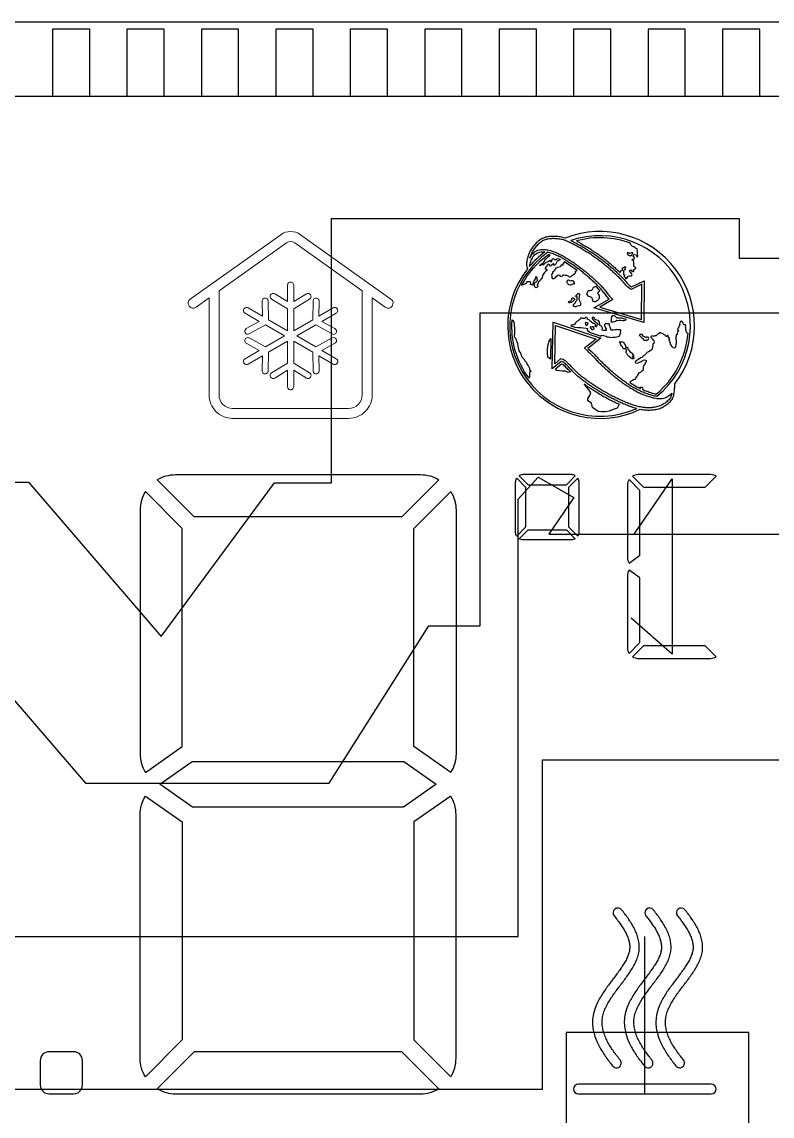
# Model space of a CAD drawing. Header units: millimetres. Extents: x 38 to 574, y 164 to 344.
# Drawn here: x 455.06 to 475.22, y 196.51 to 225.91 of the extents above; entities that cross this region are included whole.
import ezdxf

# ---------------------------------------------------------------- set-up
doc = ezdxf.new("R2010")
doc.units = ezdxf.units.MM
doc.header["$LTSCALE"] = 3
doc.layers.get('0').update_dxf_attribs({"linetype": 'CONTINUOUS'})
doc.layers.add('C', color=1, linetype='CONTINUOUS')
doc.layers.add('DWG', color=7, linetype='CONTINUOUS')

msp = doc.modelspace()

# ---------------------------------------------------------------- linework, layer by layer
msp.add_line((414.137, 223.912), (490.637, 223.912))
for points in [[(414.137, 181.412), (414.137, 225.912), (490.637, 225.912), (490.637, 181.412)], [(455.887, 225.712), (455.887, 223.912), (456.887, 223.912), (456.887, 225.712)], [(457.887, 225.712), (457.887, 223.912), (458.887, 223.912), (458.887, 225.712)], [(459.887, 225.712), (459.887, 223.912), (460.887, 223.912), (460.887, 225.712)], [(461.887, 225.712), (461.887, 223.912), (462.887, 223.912), (462.887, 225.712)], [(463.887, 225.712), (463.887, 223.912), (464.887, 223.912), (464.887, 225.712)], [(465.887, 225.712), (465.887, 223.912), (466.887, 223.912), (466.887, 225.712)], [(467.887, 225.712), (467.887, 223.912), (468.887, 223.912), (468.887, 225.712)], [(469.887, 225.712), (469.887, 223.912), (470.887, 223.912), (470.887, 225.712)], [(471.887, 225.712), (471.887, 223.912), (472.887, 223.912), (472.887, 225.712)], [(473.887, 225.712), (473.887, 223.912), (474.887, 223.912), (474.887, 225.712)]]:
    msp.add_lwpolyline(points, close=True)
at = {"layer": 'C', "color": 6}
for p, q in [((463.385, 213.527), (463.385, 220.631)), ((463.385, 220.631), (474.33, 220.631)), ((474.33, 220.631), (474.33, 219.563)), ((474.33, 219.563), (488.282, 219.563)), ((449.35, 213.539), (455.241, 213.539)), ((455.241, 213.539), (458.809, 209.395)), ((458.809, 209.395), (461.855, 213.527)), ((461.855, 213.527), (463.385, 213.527))]:
    msp.add_line(p, q, dxfattribs=at)
at = {"layer": 'C', "color": 4}
for p, q in [((467.373, 209.68), (467.373, 218.097)), ((467.373, 218.097), (488.182, 218.097)), ((453.089, 209.737), (456.772, 205.457)), ((463.32, 205.457), (466, 209.68)), ((466, 209.68), (467.373, 209.68)), ((456.772, 205.457), (463.32, 205.457))]:
    msp.add_line(p, q, dxfattribs=at)
at = {"layer": 'C'}
for p, q in [((468.397, 213.084), (468.936, 213.675)), ((468.936, 213.675), (469.896, 213.132)), ((471.511, 212.146), (472.531, 213.632)), ((472.531, 213.632), (472.531, 208.925)), ((468.397, 201.335), (468.397, 213.084)), ((469.896, 213.132), (469.219, 212.146)), ((469.219, 212.146), (475.653, 212.146)), ((472.531, 208.925), (471.437, 209.89)), ((434.385, 201.335), (468.397, 201.335))]:
    msp.add_line(p, q, dxfattribs=at)
at = {"layer": 'C', "color": 5}
for p, q in [((469.054, 197.23), (469.054, 206.083)), ((469.054, 206.083), (478.422, 206.083)), ((471.797, 197.106), (471.797, 201.335)), ((474.59, 198.752), (469.689, 198.752)), ((469.689, 198.752), (469.689, 195.91)), ((474.59, 194.855), (474.59, 198.752)), ((434.285, 197.23), (469.054, 197.23))]:
    msp.add_line(p, q, dxfattribs=at)
at = {"layer": 'DWG', "lineweight": 0}
for points in [[(464.825, 218.243), (464.474, 218.493), (464.474, 215.888, -0.414214), (463.843, 215.257), (460.724, 215.257, -0.414214), (460.093, 215.888), (460.093, 218.493), (459.743, 218.243, -1), (459.588, 218.461), (462.017, 220.193, -0.320007), (462.55, 220.193), (464.98, 218.461, -1)], [(464.207, 215.888), (464.207, 218.683), (462.395, 219.975, 0.320007), (462.172, 219.975), (460.36, 218.683), (460.36, 215.888, 0.414214), (460.724, 215.525), (463.843, 215.525, 0.414214)], [(463.507, 216.861), (463.124, 217.082), (463.475, 217.275, 1), (463.396, 217.418), (462.958, 217.178), (462.448, 217.472), (462.958, 217.767), (463.396, 217.526, 1), (463.475, 217.67), (463.124, 217.863), (463.507, 218.084, 1.030478), (463.425, 218.226), (463.042, 218.005), (463.05, 218.404, 1.021645), (462.886, 218.407), (462.876, 217.909), (462.366, 217.614), (462.366, 218.203), (462.793, 218.463, 1), (462.708, 218.603), (462.366, 218.395), (462.366, 218.837, 1.030478), (462.202, 218.837), (462.202, 218.395), (461.859, 218.603, 1), (461.774, 218.463), (462.202, 218.203), (462.202, 217.614), (461.692, 217.909), (461.681, 218.409, 1), (461.517, 218.405), (461.525, 218.005), (461.142, 218.226, 1.030478), (461.06, 218.084), (461.443, 217.863), (461.092, 217.67, 1), (461.171, 217.526), (461.609, 217.767), (462.119, 217.472), (461.609, 217.178), (461.171, 217.418, 1), (461.092, 217.275), (461.443, 217.082), (461.06, 216.861, 1.030478), (461.142, 216.718), (461.525, 216.94), (461.517, 216.539, 1), (461.681, 216.535), (461.692, 217.036), (462.202, 217.33), (462.202, 216.741), (461.774, 216.482, 1), (461.859, 216.341), (462.202, 216.549), (462.202, 216.107, 1.030478), (462.366, 216.107), (462.366, 216.549), (462.708, 216.342, 1.003444), (462.793, 216.482), (462.366, 216.741), (462.366, 217.33), (462.876, 217.036), (462.886, 216.535, 1), (463.05, 216.539), (463.042, 216.94), (463.425, 216.718, 1.030478)]]:
    msp.add_lwpolyline(points, format="xyb", close=True, dxfattribs=at)
at = {"layer": 'DWG'}
for points in [[(469.562, 220.126), (469.529, 220.133), (469.496, 220.138), (469.463, 220.142), (469.43, 220.145), (469.397, 220.147), (469.363, 220.148), (469.33, 220.148), (469.296, 220.147), (469.263, 220.145), (469.23, 220.142), (469.197, 220.137), (469.164, 220.131), (469.131, 220.123), (469.1, 220.113), (469.074, 220.103), (469.044, 220.089), (469.014, 220.073), (468.986, 220.055), (468.958, 220.036), (468.932, 220.016), (468.907, 219.994), (468.882, 219.972), (468.858, 219.948), (468.836, 219.923), (468.814, 219.898), (468.794, 219.871), (468.774, 219.844), (468.756, 219.816), (468.739, 219.788), (468.722, 219.759), (468.707, 219.729), (468.693, 219.699), (468.68, 219.668), (468.668, 219.637), (468.665, 219.629), (468.655, 219.597), (468.646, 219.565), (468.638, 219.532), (468.632, 219.499), (468.628, 219.466), (468.625, 219.433), (468.624, 219.4), (468.625, 219.366), (468.629, 219.333), (468.636, 219.3), (468.645, 219.273, 0.794375), (471.675, 215.503), (471.704, 215.498), (471.737, 215.494), (471.77, 215.489), (471.803, 215.486), (471.836, 215.484), (471.87, 215.482), (471.903, 215.482), (471.937, 215.482), (471.97, 215.484), (472.003, 215.486), (472.036, 215.49), (472.07, 215.494), (472.102, 215.5), (472.135, 215.508), (472.167, 215.517), (472.199, 215.527), (472.23, 215.539), (472.261, 215.552), (472.29, 215.567), (472.319, 215.583), (472.348, 215.6), (472.376, 215.618), (472.403, 215.638), (472.43, 215.658), (472.455, 215.68), (472.479, 215.703), (472.501, 215.728), (472.521, 215.755), (472.539, 215.783), (472.555, 215.813), (472.567, 215.843), (472.577, 215.875), (472.582, 215.9), (472.587, 215.933), (472.592, 215.966), (472.595, 215.999), (472.598, 216.033), (472.601, 216.066), (472.603, 216.099), (472.605, 216.133), (472.607, 216.166), (472.608, 216.19, 0.762052), (469.663, 220.1), (469.659, 220.101), (469.627, 220.111), (469.595, 220.119)], [(469.822, 220.031), (469.852, 220.017), (469.882, 220.002), (469.912, 219.986), (469.942, 219.971), (469.971, 219.955), (470.001, 219.94), (470.03, 219.924), (470.059, 219.908), (470.088, 219.891), (470.117, 219.875), (470.146, 219.858), (470.175, 219.841), (470.204, 219.824), (470.232, 219.806), (470.261, 219.789), (470.289, 219.771), (470.317, 219.753), (470.345, 219.735), (470.373, 219.717), (470.401, 219.698), (470.429, 219.68), (470.456, 219.661), (470.484, 219.642), (470.511, 219.622), (470.538, 219.603), (470.565, 219.583), (470.592, 219.564), (470.619, 219.544), (470.645, 219.523), (470.672, 219.503), (470.698, 219.482), (470.724, 219.462), (470.75, 219.441), (470.776, 219.42), (470.802, 219.399), (470.828, 219.377), (470.853, 219.356), (470.879, 219.334), (470.904, 219.312), (470.929, 219.29), (470.954, 219.268), (470.979, 219.245), (471.003, 219.223), (471.028, 219.2), (471.052, 219.178), (471.077, 219.155), (471.101, 219.132), (471.125, 219.108), (471.149, 219.085), (471.173, 219.062), (471.196, 219.038), (471.22, 219.014), (471.229, 219.005), (471.252, 218.98), (471.274, 218.955), (471.295, 218.93), (471.316, 218.904), (471.338, 218.878), (471.361, 218.854), (471.385, 218.831), (471.411, 218.81), (471.439, 218.792), (471.781, 218.958), (471.771, 217.83), (470.432, 218.231), (470.843, 218.463), (470.827, 218.48), (470.805, 218.505), (470.783, 218.531), (470.762, 218.557), (470.741, 218.583), (470.721, 218.609), (470.7, 218.635), (470.68, 218.662), (470.659, 218.688), (470.637, 218.713), (470.616, 218.739), (470.594, 218.764), (470.577, 218.781), (470.554, 218.805), (470.53, 218.829), (470.506, 218.852), (470.482, 218.876), (470.458, 218.899), (470.434, 218.921), (470.409, 218.944), (470.384, 218.966), (470.359, 218.989), (470.334, 219.011), (470.309, 219.033), (470.284, 219.055), (470.259, 219.076), (470.233, 219.098), (470.208, 219.119), (470.182, 219.141), (470.156, 219.162), (470.13, 219.183), (470.104, 219.204), (470.078, 219.224), (470.051, 219.245), (470.025, 219.265), (469.998, 219.286), (469.972, 219.306), (469.945, 219.325), (469.918, 219.345), (469.891, 219.364), (469.863, 219.384), (469.836, 219.403), (469.808, 219.422), (469.78, 219.44), (469.752, 219.458), (469.724, 219.476), (469.696, 219.494), (469.668, 219.512), (469.639, 219.529), (469.61, 219.546), (469.581, 219.562), (469.552, 219.578), (469.522, 219.594), (469.493, 219.609), (469.463, 219.624), (469.432, 219.638), (469.402, 219.652), (469.371, 219.665), (469.34, 219.677), (469.309, 219.688), (469.277, 219.699), (469.245, 219.708), (469.213, 219.717), (469.195, 219.721, 0.90576), (471.584, 215.523), (471.573, 215.525), (471.541, 215.534), (471.508, 215.543), (471.477, 215.553), (471.445, 215.564), (471.435, 215.567), (471.404, 215.578), (471.373, 215.59), (471.341, 215.602), (471.31, 215.614), (471.279, 215.626), (471.248, 215.639), (471.218, 215.652), (471.187, 215.665), (471.156, 215.679), (471.126, 215.692), (471.096, 215.706), (471.065, 215.72), (471.035, 215.734), (471.005, 215.749), (470.975, 215.764), (470.945, 215.779), (470.915, 215.794), (470.886, 215.809), (470.856, 215.824), (470.826, 215.84), (470.797, 215.856), (470.768, 215.872), (470.738, 215.888), (470.709, 215.904), (470.68, 215.921), (470.651, 215.938), (470.623, 215.954), (470.594, 215.971), (470.565, 215.989), (470.537, 216.006), (470.508, 216.024), (470.48, 216.041), (470.452, 216.059), (470.424, 216.077), (470.396, 216.096), (470.368, 216.114), (470.34, 216.133), (470.313, 216.152), (470.285, 216.171), (470.258, 216.19), (470.231, 216.209), (470.203, 216.229), (470.177, 216.248), (470.15, 216.268), (470.123, 216.288), (470.096, 216.309), (470.095, 216.31), (470.069, 216.331), (470.043, 216.352), (470.018, 216.374), (469.993, 216.396), (469.968, 216.418), (469.944, 216.441), (469.92, 216.465), (469.896, 216.488), (469.873, 216.512), (469.849, 216.536), (469.826, 216.56), (469.803, 216.584), (469.779, 216.607), (469.756, 216.631), (469.736, 216.652), (469.713, 216.676), (469.689, 216.7), (469.666, 216.723), (469.64, 216.745), (469.613, 216.764), (469.583, 216.78), (469.551, 216.788), (469.314, 216.586), (469.341, 217.841), (470.622, 217.411), (470.271, 217.137), (470.296, 217.115), (470.321, 217.093), (470.346, 217.071), (470.35, 217.067), (470.375, 217.044), (470.399, 217.021), (470.422, 216.998), (470.446, 216.974), (470.469, 216.95), (470.492, 216.926), (470.515, 216.902), (470.538, 216.877), (470.561, 216.853), (470.585, 216.829), (470.594, 216.82), (470.617, 216.797), (470.641, 216.773), (470.665, 216.75), (470.689, 216.726), (470.713, 216.703), (470.737, 216.68), (470.762, 216.658), (470.786, 216.635), (470.811, 216.613), (470.836, 216.59), (470.861, 216.568), (470.886, 216.546), (470.911, 216.524), (470.937, 216.502), (470.962, 216.481), (470.988, 216.459), (471.013, 216.438), (471.039, 216.417), (471.065, 216.396), (471.092, 216.375), (471.118, 216.355), (471.144, 216.334), (471.171, 216.314), (471.198, 216.294), (471.225, 216.275), (471.252, 216.255), (471.279, 216.236), (471.307, 216.217), (471.334, 216.198), (471.362, 216.179), (471.39, 216.161), (471.418, 216.143), (471.446, 216.126), (471.475, 216.108), (471.504, 216.091), (471.533, 216.075), (471.562, 216.058), (471.591, 216.043), (471.621, 216.027), (471.651, 216.012), (471.681, 215.998), (471.711, 215.984), (471.742, 215.971), (471.773, 215.958), (471.804, 215.946), (471.835, 215.935), (471.836, 215.934), (471.868, 215.923), (471.899, 215.912), (471.931, 215.901), (471.963, 215.891), (471.995, 215.882), (472.027, 215.873), (472.06, 215.866), (472.093, 215.86), (472.126, 215.855), (472.126, 215.855, 0.837913), (469.812, 220.036)], [(471.562, 219.825), (471.54, 219.842), (471.504, 219.864), (471.472, 219.879), (471.441, 219.899), (471.42, 219.921), (471.412, 219.948), (471.418, 219.965, 0.157444), (469.962, 220.025), (470.086, 219.956), (470.116, 219.94), (470.145, 219.923), (470.174, 219.906), (470.203, 219.889), (470.232, 219.871), (470.261, 219.854), (470.29, 219.836), (470.319, 219.818), (470.347, 219.8), (470.376, 219.782), (470.404, 219.763), (470.432, 219.745), (470.46, 219.726), (470.488, 219.707), (470.516, 219.687), (470.543, 219.668), (470.571, 219.648), (470.598, 219.628), (470.625, 219.608), (470.652, 219.588), (470.679, 219.568), (470.706, 219.547), (470.732, 219.526), (470.759, 219.505), (470.785, 219.484), (470.812, 219.463), (470.838, 219.441), (470.864, 219.42), (470.889, 219.398), (470.915, 219.376), (470.94, 219.354), (470.966, 219.332), (470.991, 219.309), (471.016, 219.287), (471.041, 219.264), (471.066, 219.241), (471.091, 219.218), (471.115, 219.195), (471.139, 219.172), (471.139, 219.194), (471.159, 219.227), (471.187, 219.231), (471.196, 219.254), (471.196, 219.271), (471.191, 219.288), (471.2, 219.304), (471.213, 219.307), (471.23, 219.309), (471.254, 219.329), (471.276, 219.329), (471.276, 219.302), (471.262, 219.29), (471.267, 219.26), (471.247, 219.243), (471.229, 219.226), (471.229, 219.135), (471.261, 219.08), (471.237, 219.076), (471.267, 219.046), (471.293, 219.017), (471.301, 219.009), (471.322, 219.03), (471.325, 219.033), (471.348, 219.079), (471.387, 219.086), (471.403, 219.086), (471.436, 219.089), (471.444, 219.091), (471.454, 219.1), (471.456, 219.118), (471.443, 219.148), (471.442, 219.149), (471.423, 219.176), (471.408, 219.189), (471.389, 219.222), (471.398, 219.243), (471.426, 219.249), (471.442, 219.219), (471.45, 219.209), (471.467, 219.205), (471.493, 219.2), (471.503, 219.217), (471.497, 219.257), (471.514, 219.262), (471.533, 219.272), (471.554, 219.286), (471.554, 219.307), (471.528, 219.319), (471.506, 219.345), (471.503, 219.378), (471.504, 219.418), (471.504, 219.445), (471.494, 219.459), (471.5, 219.49), (471.458, 219.508), (471.475, 219.533), (471.499, 219.535), (471.512, 219.541), (471.522, 219.564), (471.522, 219.588), (471.495, 219.602), (471.487, 219.629), (471.513, 219.658), (471.557, 219.656), (471.574, 219.631), (471.582, 219.603), (471.601, 219.594), (471.613, 219.619), (471.603, 219.709), (471.601, 219.731), (471.595, 219.765), (471.601, 219.791), (471.59, 219.815)], [(469.231, 219.66), (469.247, 219.656), (469.208, 219.611), (469.186, 219.577), (469.165, 219.56), (469.138, 219.532), (469.11, 219.516), (469.097, 219.471), (469.055, 219.423), (469.04, 219.41), (469.012, 219.4), (468.995, 219.393), (468.973, 219.368), (468.999, 219.379), (469.029, 219.39), (469.084, 219.396), (469.11, 219.422), (469.148, 219.452), (469.186, 219.468), (469.227, 219.485), (469.244, 219.507), (469.262, 219.501), (469.266, 219.474), (469.291, 219.469), (469.308, 219.519), (469.312, 219.533), (469.317, 219.548), (469.335, 219.552), (469.353, 219.544), (469.378, 219.529), (469.408, 219.524), (469.427, 219.527), (469.439, 219.532), (469.446, 219.544), (469.453, 219.565), (469.526, 219.531), (469.516, 219.512), (469.475, 219.495), (469.449, 219.482), (469.426, 219.446), (469.403, 219.393), (469.379, 219.373), (469.351, 219.378), (469.359, 219.396), (469.355, 219.419), (469.342, 219.421), (469.317, 219.388), (469.284, 219.368), (469.264, 219.352), (469.244, 219.354), (469.238, 219.369), (469.235, 219.386), (469.218, 219.4), (469.193, 219.39), (469.193, 219.39), (469.169, 219.366), (469.165, 219.335), (469.136, 219.319), (469.121, 219.296), (469.121, 219.279), (469.144, 219.279), (469.163, 219.259), (469.169, 219.227), (469.128, 219.206), (469.102, 219.174), (469.063, 219.119), (469.048, 219.069), (469.045, 219.049), (469.035, 219.009), (469.015, 219.008), (468.99, 218.968), (468.956, 218.933), (468.929, 218.902), (468.937, 218.871), (468.907, 218.843), (468.924, 218.8), (468.895, 218.777), (468.867, 218.769), (468.842, 218.788), (468.833, 218.821), (468.836, 218.869), (468.848, 218.898), (468.861, 218.922), (468.894, 218.938), (468.919, 218.967), (468.927, 218.975), (468.904, 218.986), (468.9, 219.013), (468.904, 219.039), (468.904, 219.055), (468.875, 219.059), (468.862, 219.033), (468.852, 219.008), (468.828, 218.96), (468.805, 218.928), (468.792, 218.865), (468.792, 218.834), (468.729, 218.858), (468.734, 218.892), (468.729, 218.928), (468.692, 218.923), (468.629, 218.923), (468.611, 218.881), (468.489, 218.826, -0.118437), (469.213, 219.665)], [(468.981, 219.727), (469.014, 219.733), (469.047, 219.736), (469.081, 219.736), (469.114, 219.734), (469.117, 219.733, 0.058687), (468.695, 219.335), (468.698, 219.346), (468.707, 219.379), (468.716, 219.411), (468.726, 219.442), (468.737, 219.474), (468.75, 219.505), (468.763, 219.536), (468.778, 219.566), (468.779, 219.567), (468.795, 219.596), (468.814, 219.623), (468.836, 219.648), (468.861, 219.671), (468.888, 219.69), (468.918, 219.706), (468.949, 219.718)], [(468.697, 216.493), (468.705, 216.384), (468.688, 216.335, -0.177796), (468.232, 217.904), (468.256, 217.886), (468.283, 217.845), (468.29, 217.771), (468.3, 217.672), (468.298, 217.594), (468.296, 217.527), (468.292, 217.471, 0.003177), (468.295, 217.442), (468.324, 217.411), (468.345, 217.358), (468.358, 217.327), (468.378, 217.274), (468.384, 217.2), (468.405, 217.117), (468.419, 217.071), (468.459, 217.006), (468.494, 216.914), (468.549, 216.856), (468.585, 216.799), (468.625, 216.759), (468.633, 216.71), (468.678, 216.661), (468.701, 216.606), (468.705, 216.563), (468.729, 216.541), (468.733, 216.514)], [(471.532, 216.139), (471.56, 216.123), (471.589, 216.107), (471.617, 216.092), (471.646, 216.077), (471.675, 216.062), (471.68, 216.06), (471.68, 216.061), (471.686, 216.097), (471.729, 216.1), (471.743, 216.079), (471.74, 216.046), (471.742, 216.031), (471.764, 216.022), (471.793, 216.01), (471.823, 215.998), (471.852, 215.988), (471.886, 215.976), (471.918, 215.965), (471.948, 215.954), (471.979, 215.944), (472.01, 215.935), (472.04, 215.927), (472.071, 215.921), (472.102, 215.915), (472.11, 215.914, 0.201417), (472.96, 217.541), (472.93, 217.553), (472.907, 217.588), (472.903, 217.633), (472.897, 217.67), (472.897, 217.678), (472.894, 217.711), (472.898, 217.741), (472.889, 217.774), (472.864, 217.774), (472.848, 217.77), (472.835, 217.788), (472.828, 217.823), (472.811, 217.838), (472.804, 217.861), (472.783, 217.866), (472.76, 217.857), (472.73, 217.804), (472.736, 217.782), (472.724, 217.751), (472.711, 217.718), (472.696, 217.695), (472.69, 217.668), (472.679, 217.636), (472.7, 217.623), (472.694, 217.592), (472.674, 217.582), (472.671, 217.551), (472.669, 217.514), (472.644, 217.505), (472.638, 217.464), (472.63, 217.439), (472.63, 217.394), (472.644, 217.367), (472.642, 217.335), (472.638, 217.296), (472.642, 217.259), (472.632, 217.236), (472.626, 217.204), (472.629, 217.179), (472.597, 217.14), (472.564, 217.149), (472.545, 217.171), (472.533, 217.192), (472.506, 217.229), (472.492, 217.251), (472.493, 217.289), (472.471, 217.308), (472.468, 217.329), (472.451, 217.354), (472.454, 217.378), (472.464, 217.404), (472.463, 217.424), (472.446, 217.419), (472.427, 217.446), (472.429, 217.473), (472.423, 217.489), (472.402, 217.489), (472.393, 217.478), (472.388, 217.46), (472.367, 217.456), (472.356, 217.477), (472.343, 217.494), (472.313, 217.513), (472.292, 217.53), (472.264, 217.541), (472.243, 217.55), (472.223, 217.55), (472.206, 217.571), (472.186, 217.546), (472.178, 217.534), (472.165, 217.527), (472.133, 217.515), (472.123, 217.497), (472.102, 217.479), (472.085, 217.474), (472.06, 217.474), (472.055, 217.464), (472.037, 217.46), (472.018, 217.469), (472.001, 217.472), (471.979, 217.471), (471.961, 217.458), (471.961, 217.446), (471.963, 217.429), (471.978, 217.414), (472.001, 217.397), (472.011, 217.382), (472.023, 217.359), (472.047, 217.339), (472.045, 217.317), (472.054, 217.292), (472.042, 217.272), (472.018, 217.257), (472.011, 217.244), (472.015, 217.231), (472.011, 217.214), (472.011, 217.197), (472.009, 217.18), (472.007, 217.164), (471.998, 217.14), (471.994, 217.119), (471.992, 217.097), (471.965, 217.082), (471.942, 217.08), (471.923, 217.072), (471.923, 217.052), (471.898, 217.047), (471.881, 217.038), (471.855, 217.024), (471.841, 217.012), (471.832, 216.998), (471.825, 216.987), (471.811, 216.972), (471.789, 216.956), (471.776, 216.938), (471.755, 216.925), (471.721, 216.891), (471.681, 216.88), (471.626, 216.837), (471.602, 216.823), (471.576, 216.816), (471.556, 216.807), (471.549, 216.786), (471.54, 216.763), (471.545, 216.75), (471.592, 216.743), (471.622, 216.75), (471.631, 216.762), (471.676, 216.779), (471.7, 216.779), (471.723, 216.794), (471.734, 216.807), (471.759, 216.82), (471.796, 216.831), (471.838, 216.823), (471.838, 216.806), (471.834, 216.778), (471.814, 216.755), (471.801, 216.733), (471.797, 216.705), (471.78, 216.685), (471.764, 216.665), (471.758, 216.627), (471.755, 216.601), (471.754, 216.578), (471.749, 216.543), (471.72, 216.525), (471.691, 216.496), (471.657, 216.483), (471.631, 216.459), (471.607, 216.42), (471.586, 216.375), (471.557, 216.354), (471.541, 216.299), (471.523, 216.303), (471.492, 216.294), (471.465, 216.276), (471.416, 216.249), (471.399, 216.222), (471.42, 216.208), (471.448, 216.19), (471.476, 216.173), (471.504, 216.156)], [(466.265, 213.61), (465.275, 212.614), (459.691, 212.614), (458.702, 213.61, -0.136063), (459.193, 213.746), (465.773, 213.746, -0.136063)], [(468.358, 213.65), (468.597, 213.409), (468.597, 212.331), (468.358, 212.089, -0.139094), (468.328, 212.195), (468.328, 213.545, -0.139094)], [(469.932, 213.717, 0.136063), (469.828, 213.746), (468.529, 213.746, 0.136063), (468.425, 213.717), (468.665, 213.476), (469.692, 213.476)], [(470.029, 213.545), (470.029, 212.195, -0.139094), (469.999, 212.089), (469.759, 212.331), (469.759, 213.409), (469.999, 213.65, -0.139094)], [(471.375, 213.611, 0.139094), (471.332, 213.462), (471.332, 211.52, 0.139094), (471.375, 211.371), (471.668, 211.578), (471.668, 213.316)], [(473.714, 213.705, 0.136063), (473.568, 213.746), (471.616, 213.746, 0.136063), (471.47, 213.705), (471.763, 213.41), (473.42, 213.41)], [(459.37, 212.297), (458.381, 213.292, 0.139094), (458.238, 212.791), (458.238, 206.244, 0.139094), (458.381, 205.743), (459.37, 206.439)], [(465.596, 212.297), (466.585, 213.292, -0.139094), (466.728, 212.791), (466.728, 206.244, -0.139094), (466.585, 205.743), (465.596, 206.439)], [(469.932, 212.023, -0.136063), (469.828, 211.994), (468.529, 211.994, -0.136063), (468.425, 212.023), (468.665, 212.264), (469.692, 212.264)], [(471.375, 211.183, 0.139094), (471.332, 211.034), (471.332, 209.092, 0.139094), (471.375, 208.943), (471.668, 209.238), (471.668, 210.977)], [(473.42, 209.144), (471.763, 209.144), (471.47, 208.849, 0.136063), (471.616, 208.808), (473.568, 208.808, 0.136063), (473.714, 208.849)], [(459.37, 204.413), (459.37, 198.556), (458.381, 197.56, -0.139094), (458.238, 198.061), (458.238, 204.608, -0.139094), (458.381, 205.109)], [(465.596, 204.413), (465.596, 198.556), (466.585, 197.56, 0.139094), (466.728, 198.061), (466.728, 204.608, 0.139094), (466.585, 205.109)], [(470.95, 199.763), (470.971, 199.793), (470.993, 199.823), (471.014, 199.853), (471.036, 199.883), (471.058, 199.913), (471.08, 199.943), (471.103, 199.972), (471.125, 200.002), (471.147, 200.032), (471.17, 200.061), (471.192, 200.091), (471.214, 200.121), (471.237, 200.15), (471.259, 200.18), (471.281, 200.21), (471.302, 200.24), (471.324, 200.27), (471.346, 200.3), (471.367, 200.331), (471.388, 200.361), (471.408, 200.392), (471.428, 200.423), (471.448, 200.455), (471.468, 200.486), (471.486, 200.518), (471.505, 200.551), (471.522, 200.583), (471.539, 200.616), (471.555, 200.65), (471.571, 200.684), (471.585, 200.718), (471.598, 200.753), (471.61, 200.788), (471.621, 200.823), (471.63, 200.859), (471.638, 200.895), (471.644, 200.932), (471.649, 200.969), (471.651, 201.006), (471.652, 201.043), (471.652, 201.08), (471.649, 201.117), (471.646, 201.154), (471.64, 201.191), (471.633, 201.227), (471.625, 201.263), (471.616, 201.299), (471.605, 201.335), (471.594, 201.37), (471.581, 201.405), (471.567, 201.439), (471.553, 201.473), (471.537, 201.507), (471.521, 201.54), (471.504, 201.573), (471.486, 201.606), (471.468, 201.638), (471.449, 201.67), (471.43, 201.702), (471.41, 201.733), (471.39, 201.764), (471.369, 201.795), (471.348, 201.825), (471.326, 201.856), (471.304, 201.886), (471.282, 201.915), (471.259, 201.945), (471.237, 201.974), (471.214, 202.003), (471.19, 202.032), (471.175, 202.051, 1), (470.976, 201.888), (470.991, 201.87), (471.013, 201.842), (471.034, 201.815), (471.056, 201.788), (471.077, 201.76), (471.097, 201.733), (471.118, 201.705), (471.137, 201.677), (471.157, 201.65), (471.175, 201.622), (471.194, 201.594), (471.212, 201.566), (471.229, 201.538), (471.245, 201.51), (471.261, 201.482), (471.276, 201.453), (471.291, 201.425), (471.305, 201.397), (471.317, 201.369), (471.329, 201.341), (471.341, 201.313), (471.351, 201.285), (471.36, 201.257), (471.368, 201.23), (471.375, 201.203), (471.381, 201.175), (471.386, 201.149), (471.39, 201.122), (471.393, 201.096), (471.394, 201.07), (471.395, 201.044), (471.394, 201.019), (471.392, 200.993), (471.389, 200.968), (471.385, 200.943), (471.38, 200.918), (471.373, 200.893), (471.365, 200.867), (471.356, 200.84), (471.346, 200.813), (471.335, 200.786), (471.322, 200.759), (471.309, 200.731), (471.295, 200.703), (471.28, 200.675), (471.264, 200.647), (471.247, 200.619), (471.23, 200.591), (471.212, 200.562), (471.193, 200.534), (471.174, 200.505), (471.155, 200.477), (471.135, 200.448), (471.115, 200.419), (471.094, 200.391), (471.073, 200.362), (471.052, 200.333), (471.03, 200.304), (471.008, 200.275), (470.986, 200.246), (470.964, 200.216), (470.942, 200.187), (470.92, 200.157), (470.897, 200.127), (470.874, 200.097), (470.852, 200.066), (470.829, 200.036), (470.806, 200.005), (470.784, 199.973), (470.761, 199.942), (470.739, 199.91), (470.716, 199.877), (470.694, 199.844), (470.672, 199.811), (470.65, 199.776), (470.628, 199.742), (470.607, 199.706), (470.586, 199.67), (470.566, 199.634), (470.546, 199.596), (470.527, 199.557), (470.508, 199.518), (470.49, 199.477), (470.474, 199.435), (470.458, 199.392), (470.444, 199.348), (470.431, 199.302), (470.419, 199.256), (470.41, 199.208), (470.403, 199.159), (470.398, 199.11), (470.396, 199.062), (470.396, 199.013), (470.397, 198.965), (470.401, 198.917), (470.407, 198.87), (470.415, 198.823), (470.424, 198.777), (470.435, 198.733), (470.447, 198.688), (470.46, 198.645), (470.475, 198.603), (470.491, 198.562), (470.508, 198.521), (470.525, 198.481), (470.544, 198.442), (470.563, 198.404), (470.583, 198.366), (470.603, 198.33), (470.624, 198.293), (470.645, 198.258), (470.667, 198.223), (470.689, 198.188), (470.712, 198.155), (470.734, 198.121), (470.758, 198.088), (470.781, 198.056), (470.805, 198.024), (470.829, 197.992), (470.853, 197.961), (470.877, 197.93), (470.902, 197.899), (470.926, 197.869), (470.938, 197.854, 1), (471.137, 198.018), (471.125, 198.032), (471.102, 198.06), (471.079, 198.089), (471.056, 198.119), (471.033, 198.148), (471.011, 198.178), (470.989, 198.207), (470.967, 198.238), (470.946, 198.268), (470.925, 198.298), (470.904, 198.329), (470.884, 198.361), (470.865, 198.392), (470.845, 198.424), (470.827, 198.456), (470.809, 198.488), (470.792, 198.521), (470.775, 198.554), (470.759, 198.588), (470.744, 198.622), (470.73, 198.656), (470.717, 198.691), (470.705, 198.726), (470.694, 198.761), (470.684, 198.797), (470.675, 198.833), (470.668, 198.87), (470.662, 198.906), (470.657, 198.943), (470.654, 198.98), (470.653, 199.017), (470.653, 199.054), (470.655, 199.091), (470.659, 199.128), (470.664, 199.165), (470.671, 199.201), (470.68, 199.237), (470.69, 199.273), (470.701, 199.308), (470.714, 199.343), (470.728, 199.378), (470.743, 199.412), (470.758, 199.445), (470.775, 199.478), (470.792, 199.511), (470.81, 199.544), (470.829, 199.576), (470.848, 199.608), (470.867, 199.639), (470.887, 199.67), (470.908, 199.701), (470.929, 199.732)], [(472.175, 200.759), (472.162, 200.731), (472.148, 200.703), (472.133, 200.675), (472.117, 200.647), (472.1, 200.619), (472.083, 200.591), (472.065, 200.562), (472.046, 200.534), (472.027, 200.505), (472.008, 200.477), (471.988, 200.448), (471.968, 200.419), (471.947, 200.391), (471.926, 200.362), (471.905, 200.333), (471.883, 200.304), (471.861, 200.275), (471.839, 200.246), (471.817, 200.216), (471.795, 200.187), (471.773, 200.157), (471.75, 200.127), (471.727, 200.097), (471.705, 200.066), (471.682, 200.036), (471.659, 200.005), (471.637, 199.973), (471.614, 199.942), (471.592, 199.91), (471.569, 199.877), (471.547, 199.844), (471.525, 199.811), (471.503, 199.776), (471.481, 199.742), (471.46, 199.706), (471.439, 199.67), (471.419, 199.634), (471.399, 199.596), (471.38, 199.557), (471.361, 199.518), (471.343, 199.477), (471.327, 199.435), (471.311, 199.392), (471.297, 199.348), (471.284, 199.302), (471.272, 199.256), (471.263, 199.208), (471.256, 199.159), (471.251, 199.11), (471.249, 199.062), (471.249, 199.013), (471.25, 198.965), (471.254, 198.917), (471.26, 198.87), (471.268, 198.823), (471.277, 198.777), (471.288, 198.733), (471.3, 198.688), (471.313, 198.645), (471.328, 198.603), (471.344, 198.562), (471.361, 198.521), (471.378, 198.481), (471.397, 198.442), (471.416, 198.404), (471.435, 198.366), (471.456, 198.33), (471.477, 198.293), (471.498, 198.258), (471.52, 198.223), (471.542, 198.188), (471.565, 198.155), (471.587, 198.121), (471.611, 198.088), (471.634, 198.056), (471.658, 198.024), (471.682, 197.992), (471.706, 197.961), (471.73, 197.93), (471.755, 197.899), (471.779, 197.869), (471.791, 197.854, 1), (471.99, 198.018), (471.978, 198.032), (471.955, 198.06), (471.932, 198.089), (471.909, 198.119), (471.886, 198.148), (471.864, 198.178), (471.842, 198.207), (471.82, 198.238), (471.799, 198.268), (471.778, 198.298), (471.757, 198.329), (471.737, 198.361), (471.718, 198.392), (471.698, 198.424), (471.68, 198.456), (471.662, 198.488), (471.645, 198.521), (471.628, 198.554), (471.612, 198.588), (471.597, 198.622), (471.583, 198.656), (471.57, 198.691), (471.558, 198.726), (471.547, 198.761), (471.537, 198.797), (471.528, 198.833), (471.521, 198.87), (471.515, 198.906), (471.51, 198.943), (471.507, 198.98), (471.506, 199.017), (471.506, 199.054), (471.508, 199.091), (471.512, 199.128), (471.517, 199.165), (471.524, 199.201), (471.533, 199.237), (471.543, 199.273), (471.554, 199.308), (471.567, 199.343), (471.581, 199.378), (471.596, 199.412), (471.611, 199.445), (471.628, 199.478), (471.645, 199.511), (471.663, 199.544), (471.682, 199.576), (471.701, 199.608), (471.72, 199.639), (471.74, 199.67), (471.761, 199.701), (471.782, 199.732), (471.803, 199.763), (471.824, 199.793), (471.846, 199.823), (471.867, 199.853), (471.889, 199.883), (471.911, 199.913), (471.933, 199.943), (471.956, 199.972), (471.978, 200.002), (472, 200.032), (472.023, 200.061), (472.045, 200.091), (472.067, 200.121), (472.09, 200.15), (472.112, 200.18), (472.134, 200.21), (472.155, 200.24), (472.177, 200.27), (472.199, 200.3), (472.22, 200.331), (472.241, 200.361), (472.261, 200.392), (472.281, 200.423), (472.301, 200.455), (472.321, 200.486), (472.339, 200.518), (472.358, 200.551), (472.375, 200.583), (472.392, 200.616), (472.408, 200.65), (472.424, 200.684), (472.438, 200.718), (472.451, 200.753), (472.463, 200.788), (472.474, 200.823), (472.483, 200.859), (472.491, 200.895), (472.497, 200.932), (472.502, 200.969), (472.504, 201.006), (472.505, 201.043), (472.505, 201.08), (472.502, 201.117), (472.498, 201.154), (472.493, 201.191), (472.486, 201.227), (472.478, 201.263), (472.469, 201.299), (472.458, 201.335), (472.447, 201.37), (472.434, 201.405), (472.42, 201.439), (472.406, 201.473), (472.39, 201.507), (472.374, 201.54), (472.357, 201.573), (472.339, 201.606), (472.321, 201.638), (472.302, 201.67), (472.283, 201.702), (472.263, 201.733), (472.243, 201.764), (472.222, 201.795), (472.201, 201.825), (472.179, 201.856), (472.157, 201.886), (472.135, 201.915), (472.112, 201.945), (472.09, 201.974), (472.067, 202.003), (472.043, 202.032), (472.028, 202.051, 1), (471.829, 201.888), (471.844, 201.87), (471.866, 201.842), (471.887, 201.815), (471.909, 201.788), (471.93, 201.76), (471.95, 201.733), (471.971, 201.705), (471.99, 201.677), (472.01, 201.65), (472.028, 201.622), (472.047, 201.594), (472.065, 201.566), (472.082, 201.538), (472.098, 201.51), (472.114, 201.482), (472.129, 201.453), (472.144, 201.425), (472.158, 201.397), (472.17, 201.369), (472.182, 201.341), (472.194, 201.313), (472.204, 201.285), (472.213, 201.257), (472.221, 201.23), (472.228, 201.203), (472.234, 201.175), (472.239, 201.149), (472.243, 201.122), (472.246, 201.096), (472.247, 201.07), (472.248, 201.044), (472.247, 201.019), (472.245, 200.993), (472.242, 200.968), (472.238, 200.943), (472.233, 200.918), (472.226, 200.893), (472.218, 200.867), (472.209, 200.84), (472.199, 200.813), (472.188, 200.786)], [(472.651, 199.763), (472.672, 199.793), (472.694, 199.823), (472.716, 199.853), (472.737, 199.883), (472.759, 199.913), (472.782, 199.943), (472.804, 199.973), (472.826, 200.002), (472.849, 200.032), (472.871, 200.061), (472.893, 200.091), (472.916, 200.121), (472.938, 200.15), (472.96, 200.18), (472.982, 200.21), (473.004, 200.24), (473.025, 200.27), (473.047, 200.301), (473.068, 200.331), (473.089, 200.362), (473.109, 200.393), (473.13, 200.424), (473.149, 200.455), (473.169, 200.487), (473.188, 200.519), (473.206, 200.551), (473.223, 200.584), (473.24, 200.617), (473.257, 200.65), (473.272, 200.684), (473.286, 200.718), (473.299, 200.753), (473.311, 200.788), (473.322, 200.823), (473.331, 200.859), (473.339, 200.895), (473.345, 200.932), (473.35, 200.969), (473.352, 201.006), (473.353, 201.043), (473.353, 201.08), (473.35, 201.117), (473.347, 201.154), (473.341, 201.191), (473.335, 201.227), (473.326, 201.263), (473.317, 201.299), (473.307, 201.335), (473.295, 201.37), (473.282, 201.405), (473.268, 201.439), (473.254, 201.473), (473.238, 201.507), (473.222, 201.541), (473.205, 201.574), (473.187, 201.606), (473.169, 201.638), (473.15, 201.67), (473.131, 201.702), (473.111, 201.733), (473.091, 201.764), (473.07, 201.795), (473.049, 201.826), (473.027, 201.856), (473.005, 201.886), (472.983, 201.916), (472.961, 201.945), (472.938, 201.974), (472.915, 202.003), (472.891, 202.032), (472.876, 202.051, 1), (472.677, 201.888), (472.692, 201.87), (472.714, 201.843), (472.736, 201.815), (472.757, 201.788), (472.778, 201.76), (472.799, 201.733), (472.819, 201.705), (472.838, 201.678), (472.858, 201.65), (472.877, 201.622), (472.895, 201.594), (472.913, 201.566), (472.93, 201.538), (472.946, 201.51), (472.962, 201.482), (472.978, 201.454), (472.992, 201.425), (473.006, 201.397), (473.019, 201.369), (473.031, 201.341), (473.042, 201.313), (473.052, 201.285), (473.061, 201.258), (473.069, 201.23), (473.076, 201.203), (473.083, 201.176), (473.087, 201.149), (473.091, 201.122), (473.094, 201.096), (473.096, 201.07), (473.096, 201.044), (473.095, 201.019), (473.094, 200.994), (473.091, 200.969), (473.086, 200.944), (473.081, 200.919), (473.074, 200.893), (473.067, 200.867), (473.057, 200.84), (473.047, 200.814), (473.036, 200.786), (473.023, 200.759), (473.01, 200.731), (472.996, 200.703), (472.981, 200.675), (472.965, 200.647), (472.948, 200.619), (472.931, 200.591), (472.913, 200.562), (472.894, 200.534), (472.876, 200.505), (472.856, 200.477), (472.836, 200.448), (472.816, 200.42), (472.795, 200.391), (472.774, 200.362), (472.753, 200.333), (472.731, 200.304), (472.71, 200.275), (472.688, 200.246), (472.665, 200.216), (472.643, 200.187), (472.621, 200.157), (472.598, 200.127), (472.576, 200.097), (472.553, 200.066), (472.53, 200.036), (472.508, 200.005), (472.485, 199.973), (472.462, 199.942), (472.44, 199.91), (472.417, 199.877), (472.395, 199.844), (472.373, 199.811), (472.351, 199.777), (472.33, 199.742), (472.308, 199.707), (472.287, 199.671), (472.267, 199.634), (472.247, 199.596), (472.228, 199.557), (472.209, 199.518), (472.192, 199.477), (472.175, 199.435), (472.159, 199.392), (472.145, 199.348), (472.132, 199.303), (472.121, 199.256), (472.111, 199.208), (472.104, 199.159), (472.1, 199.111), (472.097, 199.062), (472.097, 199.013), (472.098, 198.965), (472.102, 198.917), (472.108, 198.87), (472.116, 198.823), (472.125, 198.778), (472.136, 198.733), (472.148, 198.689), (472.162, 198.645), (472.176, 198.603), (472.192, 198.562), (472.209, 198.521), (472.226, 198.481), (472.245, 198.442), (472.264, 198.404), (472.284, 198.367), (472.304, 198.33), (472.325, 198.294), (472.346, 198.258), (472.368, 198.223), (472.39, 198.189), (472.413, 198.155), (472.436, 198.121), (472.459, 198.088), (472.482, 198.056), (472.506, 198.024), (472.53, 197.992), (472.554, 197.961), (472.578, 197.93), (472.603, 197.899), (472.627, 197.869), (472.64, 197.854, 1), (472.838, 198.018), (472.826, 198.032), (472.803, 198.061), (472.78, 198.09), (472.757, 198.119), (472.734, 198.148), (472.712, 198.178), (472.69, 198.208), (472.668, 198.238), (472.647, 198.268), (472.626, 198.299), (472.605, 198.33), (472.585, 198.361), (472.566, 198.392), (472.547, 198.424), (472.528, 198.456), (472.51, 198.489), (472.493, 198.521), (472.476, 198.555), (472.46, 198.588), (472.445, 198.622), (472.431, 198.656), (472.418, 198.691), (472.406, 198.726), (472.395, 198.762), (472.385, 198.797), (472.376, 198.833), (472.369, 198.87), (472.363, 198.906), (472.358, 198.943), (472.355, 198.98), (472.354, 199.017), (472.354, 199.054), (472.356, 199.091), (472.36, 199.128), (472.365, 199.165), (472.372, 199.201), (472.381, 199.238), (472.391, 199.273), (472.402, 199.308), (472.415, 199.343), (472.429, 199.378), (472.444, 199.412), (472.459, 199.445), (472.476, 199.479), (472.493, 199.511), (472.511, 199.544), (472.53, 199.576), (472.549, 199.608), (472.569, 199.639), (472.589, 199.67), (472.609, 199.701), (472.63, 199.732)], [(456.454, 198.238), (455.794, 198.238, 0.414214), (455.558, 198.003), (455.558, 197.342, 0.414214), (455.794, 197.107), (456.454, 197.107, 0.414214), (456.69, 197.342), (456.69, 198.003, 0.414214)], [(465.275, 198.238), (459.691, 198.238), (458.702, 197.243, 0.136063), (459.193, 197.106), (465.773, 197.106, 0.136063), (466.265, 197.243)], [(473.585, 197.106, 1), (473.585, 197.364), (470.01, 197.364, 1), (470.01, 197.106)]]:
    msp.add_lwpolyline(points, format="xyb", close=True, dxfattribs=at)
for points in [[(469.425, 220.084), (469.394, 220.086), (469.362, 220.087), (469.331, 220.087), (469.299, 220.086), (469.268, 220.084), (469.237, 220.081), (469.207, 220.077), (469.177, 220.071), (469.148, 220.064), (469.12, 220.056), (469.098, 220.047), (469.071, 220.034), (469.045, 220.02), (469.02, 220.004), (468.995, 219.987), (468.97, 219.968), (468.947, 219.948), (468.925, 219.928), (468.903, 219.906), (468.882, 219.883), (468.862, 219.859), (468.843, 219.835), (468.825, 219.809), (468.808, 219.783), (468.791, 219.757), (468.776, 219.73), (468.762, 219.702), (468.749, 219.674), (468.737, 219.645), (468.726, 219.616), (468.723, 219.609), (468.714, 219.579), (468.71, 219.566), (468.723, 219.593), (468.725, 219.596), (468.744, 219.629), (468.766, 219.661), (468.793, 219.691), (468.823, 219.719), (468.856, 219.742), (468.892, 219.762), (468.929, 219.776), (468.968, 219.787), (469.006, 219.794), (469.045, 219.797), (469.082, 219.797), (469.119, 219.795), (469.156, 219.79), (469.192, 219.784), (469.227, 219.776), (469.261, 219.767), (469.295, 219.757), (469.329, 219.746), (469.362, 219.734), (469.394, 219.721), (469.426, 219.708), (469.458, 219.694), (469.489, 219.679), (469.52, 219.664), (469.551, 219.648), (469.581, 219.632), (469.611, 219.616), (469.641, 219.599), (469.67, 219.582), (469.699, 219.564), (469.728, 219.546), (469.757, 219.528), (469.786, 219.51), (469.814, 219.491), (469.842, 219.472), (469.87, 219.453), (469.898, 219.434), (469.926, 219.414), (469.954, 219.395), (469.981, 219.375), (470.008, 219.355), (470.035, 219.334), (470.062, 219.314), (470.089, 219.293), (470.116, 219.273), (470.142, 219.252), (470.168, 219.231), (470.195, 219.209), (470.221, 219.188), (470.247, 219.167), (470.273, 219.145), (470.298, 219.123), (470.324, 219.101), (470.35, 219.079), (470.375, 219.057), (470.4, 219.034), (470.425, 219.012), (470.45, 218.989), (470.475, 218.966), (470.5, 218.943), (470.525, 218.92), (470.549, 218.896), (470.573, 218.873), (470.598, 218.848), (470.622, 218.824), (470.639, 218.805), (470.662, 218.779), (470.684, 218.753), (470.706, 218.726), (470.728, 218.7), (470.749, 218.673), (470.769, 218.647), (470.769, 218.647), (470.79, 218.621), (470.81, 218.595), (470.83, 218.57), (470.851, 218.545), (470.872, 218.522), (470.942, 218.448), (470.588, 218.248), (471.71, 217.912), (471.719, 218.86), (471.435, 218.722), (471.375, 218.76), (471.344, 218.785), (471.317, 218.811), (471.292, 218.838), (471.27, 218.864), (471.248, 218.89), (471.227, 218.915), (471.206, 218.94), (471.185, 218.963), (471.176, 218.972), (471.153, 218.995), (471.13, 219.018), (471.106, 219.041), (471.082, 219.064), (471.059, 219.087), (471.035, 219.11), (471.011, 219.133), (470.986, 219.155), (470.962, 219.178), (470.938, 219.2), (470.913, 219.222), (470.888, 219.244), (470.864, 219.266), (470.839, 219.287), (470.814, 219.309), (470.788, 219.33), (470.763, 219.351), (470.738, 219.372), (470.712, 219.393), (470.686, 219.414), (470.66, 219.434), (470.634, 219.455), (470.608, 219.475), (470.582, 219.495), (470.555, 219.514), (470.529, 219.534), (470.502, 219.553), (470.475, 219.573), (470.448, 219.592), (470.421, 219.61), (470.394, 219.629), (470.367, 219.648), (470.339, 219.666), (470.312, 219.684), (470.284, 219.702), (470.256, 219.719), (470.228, 219.737), (470.2, 219.754), (470.172, 219.771), (470.144, 219.788), (470.115, 219.805), (470.087, 219.822), (470.058, 219.838), (470.029, 219.854), (470.001, 219.87), (469.972, 219.886), (469.942, 219.901), (469.913, 219.917), (469.884, 219.932), (469.855, 219.947), (469.825, 219.962), (469.796, 219.976), (469.766, 219.991), (469.736, 220.005), (469.727, 220.009), (469.698, 220.022), (469.67, 220.033), (469.641, 220.043), (469.611, 220.052), (469.581, 220.06), (469.55, 220.066), (469.519, 220.072), (469.488, 220.077), (469.456, 220.081)], [(471.344, 219.66), (471.37, 219.644), (471.378, 219.632), (471.401, 219.636), (471.414, 219.629), (471.438, 219.643), (471.447, 219.659), (471.476, 219.691), (471.477, 219.71), (471.455, 219.712), (471.416, 219.694), (471.387, 219.692), (471.358, 219.71), (471.324, 219.702)], [(469.717, 219.094), (469.746, 219.077), (469.763, 219.062), (469.795, 219.057), (469.796, 219.057), (469.821, 219.071), (469.834, 219.088), (469.856, 219.11), (469.885, 219.126), (469.913, 219.144), (469.92, 219.148), (469.947, 219.174), (469.925, 219.188), (469.943, 219.213), (469.98, 219.228), (469.639, 219.464), (469.626, 219.454), (469.624, 219.431), (469.597, 219.419), (469.593, 219.378), (469.541, 219.378), (469.535, 219.326), (469.498, 219.324), (469.457, 219.312), (469.413, 219.292), (469.388, 219.266), (469.361, 219.213), (469.322, 219.182), (469.32, 219.16), (469.304, 219.137), (469.293, 219.11), (469.297, 219.066), (469.305, 219.037), (469.33, 219.017), (469.355, 219.013), (469.38, 219.03), (469.411, 219.05), (469.429, 219.076), (469.46, 219.108), (469.51, 219.119), (469.516, 219.091), (469.532, 219.076), (469.556, 219.072), (469.579, 219.078), (469.593, 219.111), (469.624, 219.115), (469.659, 219.11), (469.673, 219.11), (469.694, 219.102)], [(469.883, 218.948), (469.865, 218.952), (469.831, 218.952), (469.817, 218.951), (469.784, 218.948), (469.773, 218.959), (469.747, 218.975), (469.727, 218.975), (469.703, 218.949), (469.707, 218.911), (469.726, 218.892), (469.734, 218.874), (469.756, 218.857), (469.792, 218.846), (469.801, 218.847), (469.833, 218.854), (469.844, 218.862), (469.876, 218.873), (469.914, 218.869), (469.906, 218.911), (469.903, 218.922)], [(470.475, 218.399), (470.505, 218.413), (470.529, 218.429), (470.552, 218.449), (470.568, 218.47), (470.584, 218.487), (470.583, 218.51), (470.58, 218.538), (470.574, 218.553), (470.574, 218.581), (470.554, 218.589), (470.538, 218.626), (470.564, 218.654), (470.576, 218.671), (470.589, 218.693), (470.578, 218.706), (470.557, 218.73), (470.541, 218.747), (470.518, 218.77), (470.495, 218.794), (470.475, 218.813), (470.471, 218.806), (470.459, 218.79), (470.407, 218.765), (470.398, 218.731), (470.382, 218.716), (470.365, 218.698), (470.353, 218.695), (470.32, 218.689), (470.287, 218.683), (470.269, 218.674), (470.26, 218.661), (470.249, 218.634), (470.245, 218.617), (470.24, 218.584), (470.24, 218.582), (470.26, 218.557), (470.263, 218.554), (470.294, 218.543), (470.323, 218.536), (470.362, 218.513), (470.373, 218.497), (470.387, 218.464), (470.398, 218.43), (470.402, 218.407), (470.436, 218.4), (470.44, 218.399), (470.473, 218.399)], [(469.861, 218.396), (469.834, 218.376), (469.827, 218.37), (469.795, 218.363), (469.769, 218.362), (469.743, 218.38), (469.754, 218.399), (469.785, 218.407), (469.809, 218.42), (469.829, 218.434), (469.848, 218.498), (469.877, 218.498), (469.914, 218.47), (469.908, 218.441), (469.885, 218.412)], [(470.033, 218.432), (470.055, 218.395), (470.07, 218.365), (470.075, 218.35), (470.076, 218.332), (470.074, 218.312), (470.059, 218.291), (470.033, 218.279), (469.993, 218.276), (469.959, 218.261), (469.953, 218.258), (469.93, 218.253), (469.898, 218.261), (469.891, 218.263), (469.869, 218.289), (469.888, 218.316), (469.895, 218.324), (469.918, 218.35), (469.933, 218.365), (469.949, 218.395), (469.96, 218.412), (469.973, 218.434), (469.982, 218.444), (469.98, 218.48), (469.983, 218.518), (469.983, 218.527), (469.963, 218.527), (469.938, 218.54), (469.942, 218.563), (469.962, 218.561), (469.971, 218.571), (469.983, 218.583), (469.983, 218.596), (469.997, 218.609), (470.014, 218.613), (470.041, 218.6), (470.046, 218.583), (470.044, 218.567), (470.033, 218.544), (470.033, 218.516), (470.03, 218.479)], [(470.856, 217.439), (470.888, 217.432), (470.889, 217.432), (470.941, 217.442), (471.004, 217.442), (471.059, 217.453), (471.101, 217.471), (471.127, 217.484), (471.133, 217.521), (471.156, 217.544), (471.148, 217.576), (471.159, 217.607), (471.146, 217.636), (471.075, 217.639), (471.042, 217.642), (471.028, 217.639), (470.995, 217.633), (470.959, 217.631), (470.902, 217.631), (470.886, 217.654), (470.87, 217.712), (470.855, 217.741), (470.852, 217.775), (470.842, 217.801), (470.766, 217.801), (470.737, 217.796), (470.71, 217.775), (470.726, 217.728), (470.74, 217.697), (470.747, 217.683), (470.763, 217.657), (470.763, 217.623), (470.692, 217.618), (470.655, 217.631), (470.658, 217.678), (470.634, 217.733), (470.596, 217.74), (470.578, 217.832), (470.581, 217.844), (470.574, 217.861), (470.551, 217.885), (470.543, 217.888), (470.511, 217.897), (470.478, 217.905), (470.467, 217.909), (470.448, 217.948), (470.425, 217.966), (470.385, 217.972), (470.385, 217.943), (470.401, 217.916), (470.425, 217.901), (470.446, 217.867), (470.477, 217.848), (470.503, 217.828), (470.503, 217.827), (470.53, 217.817), (470.539, 217.772), (470.514, 217.772), (470.507, 217.763), (470.5, 217.747), (470.503, 217.715), (470.475, 217.72), (470.471, 217.735), (470.472, 217.747), (470.472, 217.754), (470.472, 217.761), (470.47, 217.771), (470.462, 217.792), (470.453, 217.8), (470.444, 217.804), (470.424, 217.808), (470.414, 217.81), (470.405, 217.818), (470.394, 217.826), (470.381, 217.83), (470.373, 217.832), (470.365, 217.847), (470.325, 217.881), (470.312, 217.899), (470.292, 217.908), (470.252, 217.925), (470.257, 217.945), (470.251, 217.957), (470.245, 217.969), (470.235, 217.969), (470.217, 217.964), (470.203, 217.958), (470.197, 217.95), (470.175, 217.944), (470.138, 217.943), (470.114, 217.946), (470.099, 217.947), (470.082, 217.949), (470.062, 217.946), (470.057, 217.916), (470.03, 217.905), (470.023, 217.896), (470.007, 217.882), (469.983, 217.867), (469.969, 217.859), (469.953, 217.85), (469.937, 217.814), (469.916, 217.793), (469.896, 217.771), (469.858, 217.759), (469.825, 217.759), (469.809, 217.743), (469.916, 217.707), (469.997, 217.702), (470.076, 217.699), (470.15, 217.688), (470.228, 217.686), (470.262, 217.675), (470.254, 217.628), (470.283, 217.599), (470.302, 217.577), (470.623, 217.47), (470.637, 217.492), (470.69, 217.489), (470.726, 217.473), (470.76, 217.466), (470.787, 217.453), (470.823, 217.447)], [(470.918, 218.013), (470.906, 217.985), (470.904, 217.98), (470.899, 217.947), (470.897, 217.921), (470.896, 217.901), (470.891, 217.868), (470.89, 217.85), (470.916, 217.851), (470.949, 217.852), (470.953, 217.852), (470.985, 217.861), (471.009, 217.868), (471.052, 217.893), (471.09, 217.887), (471.118, 217.893), (471.167, 217.895), (471.21, 217.891), (471.211, 217.891), (471.245, 217.891), (471.267, 217.897), (471.292, 217.905), (471.306, 217.911), (471.134, 217.963), (471.125, 217.948), (471.085, 217.951), (471.054, 217.954), (471.023, 217.987), (471.021, 217.997), (470.928, 218.024)], [(472.486, 215.814), (472.471, 215.79), (472.454, 215.767), (472.434, 215.746), (472.413, 215.725), (472.391, 215.706), (472.367, 215.687), (472.342, 215.669), (472.315, 215.653), (472.288, 215.636), (472.261, 215.621), (472.234, 215.607), (472.207, 215.595), (472.179, 215.585), (472.15, 215.575), (472.12, 215.567), (472.09, 215.56), (472.06, 215.555), (472.029, 215.55), (471.998, 215.547), (471.966, 215.545), (471.935, 215.543), (471.903, 215.543), (471.872, 215.544), (471.84, 215.545), (471.808, 215.547), (471.777, 215.55), (471.745, 215.554), (471.713, 215.559), (471.682, 215.564), (471.65, 215.57), (471.619, 215.577), (471.588, 215.585), (471.557, 215.593), (471.526, 215.602), (471.496, 215.611), (471.465, 215.622), (471.456, 215.625), (471.425, 215.636), (471.394, 215.647), (471.364, 215.659), (471.333, 215.671), (471.302, 215.683), (471.272, 215.696), (471.242, 215.708), (471.211, 215.721), (471.181, 215.735), (471.151, 215.748), (471.121, 215.762), (471.091, 215.776), (471.061, 215.79), (471.032, 215.804), (471.002, 215.819), (470.973, 215.833), (470.943, 215.848), (470.914, 215.863), (470.884, 215.878), (470.855, 215.894), (470.826, 215.91), (470.797, 215.925), (470.768, 215.941), (470.739, 215.958), (470.711, 215.974), (470.682, 215.99), (470.654, 216.007), (470.625, 216.024), (470.597, 216.041), (470.569, 216.058), (470.541, 216.076), (470.513, 216.093), (470.485, 216.111), (470.457, 216.129), (470.429, 216.147), (470.402, 216.165), (470.375, 216.183), (470.347, 216.202), (470.32, 216.221), (470.293, 216.24), (470.266, 216.259), (470.239, 216.278), (470.213, 216.298), (470.186, 216.317), (470.16, 216.337), (470.134, 216.357), (470.133, 216.358), (470.107, 216.378), (470.082, 216.399), (470.058, 216.42), (470.034, 216.441), (470.01, 216.463), (469.986, 216.486), (469.963, 216.508), (469.939, 216.531), (469.916, 216.555), (469.893, 216.579), (469.87, 216.602), (469.87, 216.602), (469.846, 216.626), (469.823, 216.65), (469.799, 216.674), (469.78, 216.694), (469.757, 216.718), (469.733, 216.743), (469.707, 216.768), (469.678, 216.793), (469.645, 216.817), (469.605, 216.837), (469.536, 216.856), (469.378, 216.721), (469.4, 217.757), (470.495, 217.39), (470.176, 217.141), (470.256, 217.069), (470.281, 217.047), (470.305, 217.026), (470.309, 217.022), (470.332, 217), (470.356, 216.977), (470.379, 216.954), (470.402, 216.931), (470.425, 216.907), (470.448, 216.883), (470.471, 216.859), (470.494, 216.835), (470.517, 216.811), (470.541, 216.787), (470.55, 216.777), (470.574, 216.753), (470.598, 216.729), (470.622, 216.706), (470.647, 216.682), (470.671, 216.659), (470.696, 216.636), (470.72, 216.613), (470.745, 216.59), (470.77, 216.567), (470.795, 216.545), (470.82, 216.522), (470.846, 216.5), (470.871, 216.478), (470.897, 216.456), (470.923, 216.434), (470.949, 216.412), (470.975, 216.391), (471.001, 216.369), (471.027, 216.348), (471.054, 216.327), (471.08, 216.306), (471.107, 216.286), (471.134, 216.265), (471.161, 216.245), (471.189, 216.225), (471.216, 216.205), (471.244, 216.186), (471.272, 216.166), (471.3, 216.147), (471.328, 216.128), (471.357, 216.11), (471.385, 216.091), (471.414, 216.073), (471.444, 216.056), (471.473, 216.038), (471.503, 216.021), (471.533, 216.005), (471.563, 215.988), (471.593, 215.973), (471.624, 215.957), (471.655, 215.942), (471.686, 215.928), (471.718, 215.914), (471.75, 215.901), (471.783, 215.888), (471.815, 215.877), (471.816, 215.876), (471.847, 215.865), (471.847, 215.865), (471.879, 215.854), (471.912, 215.843), (471.945, 215.833), (471.979, 215.823), (472.013, 215.814), (472.047, 215.806), (472.083, 215.799), (472.118, 215.794), (472.155, 215.791), (472.192, 215.789), (472.229, 215.79), (472.267, 215.794), (472.306, 215.801), (472.344, 215.811), (472.381, 215.826), (472.416, 215.846), (472.437, 215.86), (472.466, 215.882), (472.495, 215.906), (472.522, 215.933), (472.526, 215.938), (472.522, 215.911), (472.518, 215.891), (472.51, 215.864), (472.499, 215.838)], [(470.266, 217.803), (470.251, 217.776), (470.245, 217.754), (470.223, 217.747), (470.215, 217.763), (470.218, 217.779), (470.219, 217.793), (470.205, 217.816), (470.214, 217.846), (470.253, 217.838)], [(470.425, 217.713), (470.397, 217.717), (470.382, 217.705), (470.373, 217.708), (470.34, 217.715), (470.327, 217.707), (470.339, 217.685), (470.352, 217.684), (470.37, 217.665), (470.37, 217.648), (470.401, 217.649), (470.436, 217.667), (470.436, 217.67)], [(469.202, 217.246), (469.233, 217.33), (469.27, 217.403), (469.276, 217.407), (469.264, 216.852), (469.191, 216.904), (469.181, 217.009), (469.186, 217.114)], [(471.32, 216.998), (471.311, 217.014), (471.296, 217.026), (471.297, 217.043), (471.305, 217.073), (471.295, 217.122), (471.263, 217.126), (471.238, 217.126), (471.214, 217.139), (471.208, 217.157), (471.196, 217.182), (471.196, 217.183), (471.17, 217.203), (471.158, 217.237), (471.144, 217.26), (471.133, 217.288), (471.122, 217.312), (471.143, 217.326), (471.167, 217.318), (471.188, 217.312), (471.218, 217.309), (471.234, 217.296), (471.24, 217.284), (471.255, 217.255), (471.28, 217.214), (471.282, 217.186), (471.291, 217.173), (471.337, 217.167), (471.347, 217.114), (471.353, 217.111), (471.371, 217.088), (471.394, 217.058), (471.43, 217.027), (471.457, 217.007), (471.459, 217.004), (471.477, 216.975), (471.494, 216.947), (471.503, 216.928), (471.496, 216.923), (471.463, 216.918), (471.479, 216.906), (471.506, 216.885), (471.506, 216.868), (471.487, 216.861), (471.46, 216.857), (471.435, 216.871), (471.409, 216.891), (471.386, 216.914), (471.371, 216.925), (471.353, 216.949), (471.336, 216.963)], [(471.791, 217.448), (471.751, 217.471), (471.724, 217.511), (471.703, 217.518), (471.684, 217.513), (471.662, 217.507), (471.657, 217.497), (471.659, 217.486), (471.667, 217.472), (471.687, 217.461), (471.698, 217.444), (471.705, 217.435), (471.717, 217.419), (471.729, 217.413), (471.741, 217.407), (471.746, 217.4), (471.76, 217.391), (471.756, 217.384), (471.765, 217.372), (471.771, 217.365), (471.79, 217.362), (471.804, 217.362), (471.815, 217.357), (471.838, 217.354), (471.847, 217.358), (471.862, 217.371), (471.884, 217.367), (471.899, 217.381), (471.901, 217.391), (471.903, 217.41), (471.902, 217.433), (471.892, 217.449), (471.877, 217.442), (471.85, 217.439), (471.845, 217.429), (471.816, 217.434)], [(469.695, 216.613), (469.716, 216.592), (469.74, 216.568), (469.763, 216.545), (469.786, 216.521), (469.803, 216.504), (469.738, 216.493), (469.665, 216.525), (469.58, 216.525), (469.438, 216.541), (469.4, 216.586), (469.565, 216.727), (469.584, 216.717), (469.606, 216.701), (469.628, 216.682), (469.65, 216.661), (469.672, 216.637)], [(470.743, 215.431), (470.632, 215.431), (470.548, 215.441), (470.396, 215.552), (470.369, 215.662), (470.269, 215.731), (470.269, 215.794), (470.322, 215.873), (470.348, 215.952), (470.172, 216.183), (470.198, 216.164), (470.226, 216.144), (470.253, 216.125), (470.281, 216.106), (470.309, 216.087), (470.337, 216.068), (470.365, 216.049), (470.393, 216.031), (470.422, 216.012), (470.45, 215.994), (470.479, 215.976), (470.508, 215.959), (470.536, 215.941), (470.565, 215.924), (470.594, 215.906), (470.623, 215.889), (470.653, 215.873), (470.682, 215.856), (470.711, 215.839), (470.741, 215.823), (470.77, 215.807), (470.8, 215.791), (470.83, 215.775), (470.86, 215.759), (470.89, 215.744), (470.92, 215.729), (470.95, 215.714), (470.981, 215.699), (471.011, 215.684), (471.042, 215.67), (471.072, 215.656), (471.107, 215.64), (471.058, 215.536), (470.953, 215.499), (470.838, 215.452)], [(465.316, 204.81), (459.65, 204.81), (458.774, 205.426), (459.641, 206.036), (465.325, 206.036), (466.192, 205.426)]]:
    msp.add_lwpolyline(points, close=True, dxfattribs=at)

doc.saveas('drawing.dxf')
